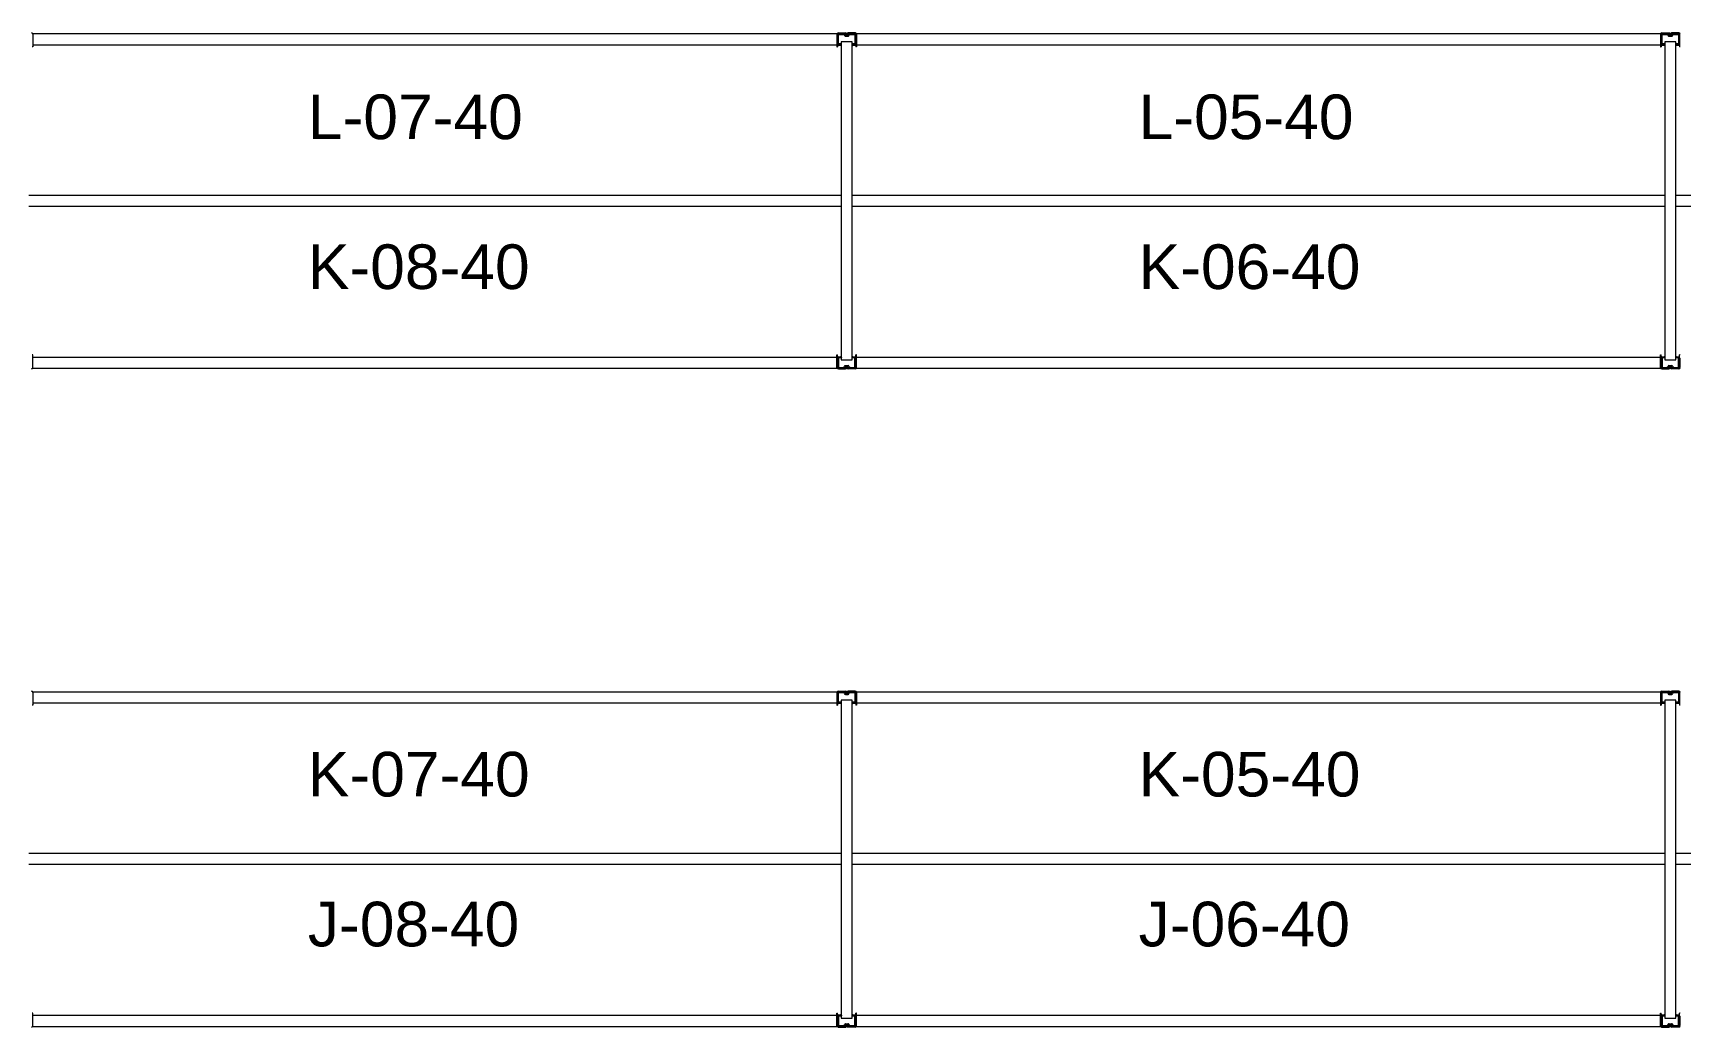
# Model space of a CAD drawing. Header units: inches. Extents: x 2743 to 10591, y -1604 to 5792.
# Drawn here: x 8436.6 to 8731.9, y 373.6 to 551.8 of the extents above; entities that cross this region are included whole.
import ezdxf

# ---------------------------------------------------------------- set-up
doc = ezdxf.new("R2010")
doc.units = ezdxf.units.IN
doc.header["$LTSCALE"] = 0.1875
doc.header["$MEASUREMENT"] = 0
for name, color, linetype, lineweight in [('22 Dimension', 7, 'Continuous', 5), ('32 Echelle', 160, 'Continuous', 15), ('33 Poutre', 30, 'Continuous', 15)]:
    doc.layers.add(name, color=color, linetype=linetype, lineweight=lineweight)
doc.styles.add('arial', font='')
doc.styles.get('arial').set_extended_font_data('Arial')

msp = doc.modelspace()

# ---------------------------------------------------------------- hatches: boundary and pattern name
at = {"layer": '32 Echelle'}
for points in [[(8581.52285, 549.49574), (8581.52285, 549.68324), (8581.33535, 549.68324)], [(8581.52285, 549.49574), (8581.52285, 549.68324), (8581.33535, 549.68324)], [(8583.52285, 549.49574), (8583.52285, 549.68324), (8583.71035, 549.68324)], [(8583.52285, 549.49574), (8583.52285, 549.68324), (8583.71035, 549.68324)], [(8729.14785, 549.49574), (8729.14785, 549.68324), (8728.96035, 549.68324)], [(8729.14785, 549.49574), (8729.14785, 549.68324), (8728.96035, 549.68324)], [(8731.14785, 549.49574), (8731.14785, 549.68324), (8731.33535, 549.68324)], [(8731.14785, 549.49574), (8731.14785, 549.68324), (8731.33535, 549.68324)], [(8581.52285, 493.87074), (8581.52285, 493.68324), (8581.33535, 493.68324)], [(8581.52285, 493.87074), (8581.52285, 493.68324), (8581.33535, 493.68324)], [(8583.52285, 493.87074), (8583.52285, 493.68324), (8583.71035, 493.68324)], [(8583.52285, 493.87074), (8583.52285, 493.68324), (8583.71035, 493.68324)], [(8729.14785, 493.87074), (8729.14785, 493.68324), (8728.96035, 493.68324)], [(8729.14785, 493.87074), (8729.14785, 493.68324), (8728.96035, 493.68324)], [(8731.14785, 493.87074), (8731.14785, 493.68324), (8731.33535, 493.68324)], [(8731.14785, 493.87074), (8731.14785, 493.68324), (8731.33535, 493.68324)], [(8581.52285, 431.49574), (8581.52285, 431.68324), (8581.33535, 431.68324)], [(8581.52285, 431.49574), (8581.52285, 431.68324), (8581.33535, 431.68324)], [(8583.52285, 431.49574), (8583.52285, 431.68324), (8583.71035, 431.68324)], [(8583.52285, 431.49574), (8583.52285, 431.68324), (8583.71035, 431.68324)], [(8729.14785, 431.49574), (8729.14785, 431.68324), (8728.96035, 431.68324)], [(8729.14785, 431.49574), (8729.14785, 431.68324), (8728.96035, 431.68324)], [(8731.14785, 431.49574), (8731.14785, 431.68324), (8731.33535, 431.68324)], [(8731.14785, 431.49574), (8731.14785, 431.68324), (8731.33535, 431.68324)], [(8581.52285, 375.87074), (8581.52285, 375.68324), (8581.33535, 375.68324)], [(8581.52285, 375.87074), (8581.52285, 375.68324), (8581.33535, 375.68324)], [(8583.52285, 375.87074), (8583.52285, 375.68324), (8583.71035, 375.68324)], [(8583.52285, 375.87074), (8583.52285, 375.68324), (8583.71035, 375.68324)], [(8729.14785, 375.87074), (8729.14785, 375.68324), (8728.96035, 375.68324)], [(8729.14785, 375.87074), (8729.14785, 375.68324), (8728.96035, 375.68324)], [(8731.14785, 375.87074), (8731.14785, 375.68324), (8731.33535, 375.68324)], [(8731.14785, 375.87074), (8731.14785, 375.68324), (8731.33535, 375.68324)]]:
    msp.add_hatch(color=256, dxfattribs=at).paths.add_polyline_path(points)

# ---------------------------------------------------------------- linework, layer by layer
at = {"layer": '22 Dimension'}
for p, q in [((8581.52285, 522.68324), (8435.89785, 522.68324)), ((8729.14785, 522.68324), (8583.52285, 522.68324)), ((8876.77285, 522.68324), (8731.14785, 522.68324)), ((8581.52285, 520.68324), (8435.89785, 520.68324)), ((8729.14785, 520.68324), (8583.52285, 520.68324)), ((8876.77285, 520.68324), (8731.14785, 520.68324)), ((8581.52285, 404.68324), (8435.89785, 404.68324)), ((8729.14785, 404.68324), (8583.52285, 404.68324)), ((8876.77285, 404.68324), (8731.14785, 404.68324)), ((8581.52285, 402.68324), (8435.89785, 402.68324)), ((8729.14785, 402.68324), (8583.52285, 402.68324)), ((8876.77285, 402.68324), (8731.14785, 402.68324))]:
    msp.add_line(p, q, dxfattribs=at)
at = {"layer": '32 Echelle', "linetype": 'Continuous', "lineweight": 25}
for p, q in [((8580.89789, 551.49949), (8580.89789, 549.86699)), ((8580.89789, 551.49949), (8580.89789, 549.86699)), ((8580.98789, 549.86699), (8580.98789, 551.49949)), ((8580.98789, 549.86699), (8580.98789, 551.49949)), ((8582.01048, 551.68324), (8581.08164, 551.68324)), ((8582.01048, 551.68324), (8581.08164, 551.68324)), ((8581.08164, 551.59324), (8582.01048, 551.59324)), ((8581.08164, 551.59324), (8582.01048, 551.59324)), ((8581.49789, 549.77324), (8581.08164, 549.77324)), ((8581.49789, 549.77324), (8581.08164, 549.77324)), ((8581.08164, 549.68324), (8581.49789, 549.68324)), ((8581.08164, 549.68324), (8581.49789, 549.68324)), ((8581.49789, 549.68324), (8581.49789, 549.77324)), ((8581.49789, 549.68324), (8581.49789, 549.77324)), ((8582.10013, 551.5269), (8582.14404, 551.38326)), ((8582.10013, 551.5269), (8582.14404, 551.38326)), ((8582.23011, 551.40958), (8582.1862, 551.55321)), ((8582.23011, 551.40958), (8582.1862, 551.55321)), ((8582.72593, 551.34324), (8582.31976, 551.34324)), ((8582.72593, 551.34324), (8582.31976, 551.34324)), ((8582.31976, 551.25324), (8582.72593, 551.25324)), ((8582.31976, 551.25324), (8582.72593, 551.25324)), ((8582.85949, 551.55321), (8582.81558, 551.40958)), ((8582.85949, 551.55321), (8582.81558, 551.40958)), ((8582.90165, 551.38326), (8582.94556, 551.5269)), ((8582.90165, 551.38326), (8582.94556, 551.5269)), ((8583.96405, 551.68324), (8583.03522, 551.68324)), ((8583.96405, 551.68324), (8583.03522, 551.68324)), ((8583.03522, 551.59324), (8583.96405, 551.59324)), ((8583.03522, 551.59324), (8583.96405, 551.59324)), ((8583.96405, 549.77324), (8583.5478, 549.77324)), ((8583.5478, 549.77324), (8583.5478, 549.68324)), ((8583.96405, 549.77324), (8583.5478, 549.77324)), ((8583.5478, 549.77324), (8583.5478, 549.68324)), ((8583.5478, 549.68324), (8583.96405, 549.68324)), ((8583.5478, 549.68324), (8583.96405, 549.68324)), ((8584.0578, 551.49949), (8584.0578, 549.86699)), ((8584.0578, 551.49949), (8584.0578, 549.86699)), ((8584.1478, 549.86699), (8584.1478, 551.49949)), ((8584.1478, 549.86699), (8584.1478, 551.49949)), ((8728.52289, 551.49949), (8728.52289, 549.86699)), ((8728.52289, 551.49949), (8728.52289, 549.86699)), ((8728.61289, 549.86699), (8728.61289, 551.49949)), ((8728.61289, 549.86699), (8728.61289, 551.49949)), ((8729.63548, 551.68324), (8728.70664, 551.68324)), ((8729.63548, 551.68324), (8728.70664, 551.68324)), ((8728.70664, 551.59324), (8729.63548, 551.59324)), ((8728.70664, 551.59324), (8729.63548, 551.59324)), ((8729.12289, 549.77324), (8728.70664, 549.77324)), ((8729.12289, 549.77324), (8728.70664, 549.77324)), ((8728.70664, 549.68324), (8729.12289, 549.68324)), ((8728.70664, 549.68324), (8729.12289, 549.68324)), ((8729.12289, 549.68324), (8729.12289, 549.77324)), ((8729.12289, 549.68324), (8729.12289, 549.77324)), ((8729.72513, 551.5269), (8729.76904, 551.38326)), ((8729.72513, 551.5269), (8729.76904, 551.38326)), ((8729.85511, 551.40958), (8729.8112, 551.55321)), ((8729.85511, 551.40958), (8729.8112, 551.55321)), ((8730.35093, 551.34324), (8729.94476, 551.34324)), ((8730.35093, 551.34324), (8729.94476, 551.34324)), ((8729.94476, 551.25324), (8730.35093, 551.25324)), ((8729.94476, 551.25324), (8730.35093, 551.25324)), ((8730.48449, 551.55321), (8730.44058, 551.40958)), ((8730.48449, 551.55321), (8730.44058, 551.40958)), ((8730.52665, 551.38326), (8730.57056, 551.5269)), ((8730.52665, 551.38326), (8730.57056, 551.5269)), ((8731.58905, 551.68324), (8730.66022, 551.68324)), ((8731.58905, 551.68324), (8730.66022, 551.68324)), ((8730.66022, 551.59324), (8731.58905, 551.59324)), ((8730.66022, 551.59324), (8731.58905, 551.59324)), ((8731.58905, 549.77324), (8731.1728, 549.77324)), ((8731.1728, 549.77324), (8731.1728, 549.68324)), ((8731.58905, 549.77324), (8731.1728, 549.77324)), ((8731.1728, 549.77324), (8731.1728, 549.68324)), ((8731.1728, 549.68324), (8731.58905, 549.68324)), ((8731.1728, 549.68324), (8731.58905, 549.68324)), ((8731.6828, 551.49949), (8731.6828, 549.86699)), ((8731.6828, 551.49949), (8731.6828, 549.86699)), ((8731.7728, 549.86699), (8731.7728, 551.49949)), ((8731.7728, 549.86699), (8731.7728, 551.49949)), ((8580.89789, 491.86699), (8580.89789, 493.49949)), ((8580.89789, 491.86699), (8580.89789, 493.49949)), ((8580.98789, 493.49949), (8580.98789, 491.86699)), ((8580.98789, 493.49949), (8580.98789, 491.86699)), ((8581.08164, 493.68324), (8581.49789, 493.68324)), ((8581.08164, 493.68324), (8581.49789, 493.68324)), ((8581.49789, 493.59324), (8581.08164, 493.59324)), ((8581.49789, 493.59324), (8581.08164, 493.59324)), ((8581.49789, 493.68324), (8581.49789, 493.59324)), ((8581.49789, 493.68324), (8581.49789, 493.59324)), ((8583.5478, 493.68324), (8583.96405, 493.68324)), ((8583.5478, 493.59324), (8583.5478, 493.68324)), ((8583.5478, 493.68324), (8583.96405, 493.68324)), ((8583.5478, 493.59324), (8583.5478, 493.68324)), ((8583.96405, 493.59324), (8583.5478, 493.59324)), ((8583.96405, 493.59324), (8583.5478, 493.59324)), ((8584.0578, 491.86699), (8584.0578, 493.49949)), ((8584.0578, 491.86699), (8584.0578, 493.49949)), ((8584.1478, 493.49949), (8584.1478, 491.86699)), ((8584.1478, 493.49949), (8584.1478, 491.86699)), ((8728.52289, 491.86699), (8728.52289, 493.49949)), ((8728.52289, 491.86699), (8728.52289, 493.49949)), ((8728.61289, 493.49949), (8728.61289, 491.86699)), ((8728.61289, 493.49949), (8728.61289, 491.86699)), ((8728.70664, 493.68324), (8729.12289, 493.68324)), ((8728.70664, 493.68324), (8729.12289, 493.68324)), ((8729.12289, 493.59324), (8728.70664, 493.59324)), ((8729.12289, 493.59324), (8728.70664, 493.59324)), ((8729.12289, 493.68324), (8729.12289, 493.59324)), ((8729.12289, 493.68324), (8729.12289, 493.59324)), ((8731.1728, 493.68324), (8731.58905, 493.68324)), ((8731.1728, 493.59324), (8731.1728, 493.68324)), ((8731.1728, 493.68324), (8731.58905, 493.68324)), ((8731.1728, 493.59324), (8731.1728, 493.68324)), ((8731.58905, 493.59324), (8731.1728, 493.59324)), ((8731.58905, 493.59324), (8731.1728, 493.59324)), ((8731.6828, 491.86699), (8731.6828, 493.49949)), ((8731.6828, 491.86699), (8731.6828, 493.49949)), ((8731.7728, 493.49949), (8731.7728, 491.86699)), ((8731.7728, 493.49949), (8731.7728, 491.86699)), ((8581.08164, 491.77324), (8582.01048, 491.77324)), ((8581.08164, 491.77324), (8582.01048, 491.77324)), ((8582.01048, 491.68324), (8581.08164, 491.68324)), ((8582.01048, 491.68324), (8581.08164, 491.68324)), ((8582.10013, 491.83958), (8582.14404, 491.98321)), ((8582.10013, 491.83958), (8582.14404, 491.98321)), ((8582.23011, 491.9569), (8582.1862, 491.81326)), ((8582.23011, 491.9569), (8582.1862, 491.81326)), ((8582.31976, 492.11324), (8582.72593, 492.11324)), ((8582.31976, 492.11324), (8582.72593, 492.11324)), ((8582.72593, 492.02324), (8582.31976, 492.02324)), ((8582.72593, 492.02324), (8582.31976, 492.02324)), ((8582.85949, 491.81326), (8582.81558, 491.9569)), ((8582.85949, 491.81326), (8582.81558, 491.9569)), ((8582.90165, 491.98321), (8582.94556, 491.83958)), ((8582.90165, 491.98321), (8582.94556, 491.83958)), ((8583.03522, 491.77324), (8583.96405, 491.77324)), ((8583.03522, 491.77324), (8583.96405, 491.77324)), ((8583.96405, 491.68324), (8583.03522, 491.68324)), ((8583.96405, 491.68324), (8583.03522, 491.68324)), ((8728.70664, 491.77324), (8729.63548, 491.77324)), ((8728.70664, 491.77324), (8729.63548, 491.77324)), ((8729.63548, 491.68324), (8728.70664, 491.68324)), ((8729.63548, 491.68324), (8728.70664, 491.68324)), ((8729.72513, 491.83958), (8729.76904, 491.98321)), ((8729.72513, 491.83958), (8729.76904, 491.98321)), ((8729.85511, 491.9569), (8729.8112, 491.81326)), ((8729.85511, 491.9569), (8729.8112, 491.81326)), ((8729.94476, 492.11324), (8730.35093, 492.11324)), ((8729.94476, 492.11324), (8730.35093, 492.11324)), ((8730.35093, 492.02324), (8729.94476, 492.02324)), ((8730.35093, 492.02324), (8729.94476, 492.02324)), ((8730.48449, 491.81326), (8730.44058, 491.9569)), ((8730.48449, 491.81326), (8730.44058, 491.9569)), ((8730.52665, 491.98321), (8730.57056, 491.83958)), ((8730.52665, 491.98321), (8730.57056, 491.83958)), ((8730.66022, 491.77324), (8731.58905, 491.77324)), ((8730.66022, 491.77324), (8731.58905, 491.77324)), ((8731.58905, 491.68324), (8730.66022, 491.68324)), ((8731.58905, 491.68324), (8730.66022, 491.68324)), ((8580.89789, 433.49949), (8580.89789, 431.86699)), ((8580.89789, 433.49949), (8580.89789, 431.86699)), ((8580.98789, 431.86699), (8580.98789, 433.49949)), ((8580.98789, 431.86699), (8580.98789, 433.49949)), ((8582.01048, 433.68324), (8581.08164, 433.68324)), ((8582.01048, 433.68324), (8581.08164, 433.68324)), ((8581.08164, 433.59324), (8582.01048, 433.59324)), ((8581.08164, 433.59324), (8582.01048, 433.59324)), ((8581.49789, 431.77324), (8581.08164, 431.77324)), ((8581.49789, 431.77324), (8581.08164, 431.77324)), ((8581.08164, 431.68324), (8581.49789, 431.68324)), ((8581.08164, 431.68324), (8581.49789, 431.68324)), ((8581.49789, 431.68324), (8581.49789, 431.77324)), ((8581.49789, 431.68324), (8581.49789, 431.77324)), ((8582.10013, 433.5269), (8582.14404, 433.38326)), ((8582.10013, 433.5269), (8582.14404, 433.38326)), ((8582.23011, 433.40958), (8582.1862, 433.55321)), ((8582.23011, 433.40958), (8582.1862, 433.55321)), ((8582.72593, 433.34324), (8582.31976, 433.34324)), ((8582.72593, 433.34324), (8582.31976, 433.34324)), ((8582.31976, 433.25324), (8582.72593, 433.25324)), ((8582.31976, 433.25324), (8582.72593, 433.25324)), ((8582.85949, 433.55321), (8582.81558, 433.40958)), ((8582.85949, 433.55321), (8582.81558, 433.40958)), ((8582.90165, 433.38326), (8582.94556, 433.5269)), ((8582.90165, 433.38326), (8582.94556, 433.5269)), ((8583.96405, 433.68324), (8583.03522, 433.68324)), ((8583.96405, 433.68324), (8583.03522, 433.68324)), ((8583.03522, 433.59324), (8583.96405, 433.59324)), ((8583.03522, 433.59324), (8583.96405, 433.59324)), ((8583.96405, 431.77324), (8583.5478, 431.77324)), ((8583.5478, 431.77324), (8583.5478, 431.68324)), ((8583.96405, 431.77324), (8583.5478, 431.77324)), ((8583.5478, 431.77324), (8583.5478, 431.68324)), ((8583.5478, 431.68324), (8583.96405, 431.68324)), ((8583.5478, 431.68324), (8583.96405, 431.68324)), ((8584.0578, 433.49949), (8584.0578, 431.86699)), ((8584.0578, 433.49949), (8584.0578, 431.86699)), ((8584.1478, 431.86699), (8584.1478, 433.49949)), ((8584.1478, 431.86699), (8584.1478, 433.49949)), ((8728.52289, 433.49949), (8728.52289, 431.86699)), ((8728.52289, 433.49949), (8728.52289, 431.86699)), ((8728.61289, 431.86699), (8728.61289, 433.49949)), ((8728.61289, 431.86699), (8728.61289, 433.49949)), ((8729.63548, 433.68324), (8728.70664, 433.68324)), ((8729.63548, 433.68324), (8728.70664, 433.68324)), ((8728.70664, 433.59324), (8729.63548, 433.59324)), ((8728.70664, 433.59324), (8729.63548, 433.59324)), ((8729.12289, 431.77324), (8728.70664, 431.77324)), ((8729.12289, 431.77324), (8728.70664, 431.77324)), ((8728.70664, 431.68324), (8729.12289, 431.68324)), ((8728.70664, 431.68324), (8729.12289, 431.68324)), ((8729.12289, 431.68324), (8729.12289, 431.77324)), ((8729.12289, 431.68324), (8729.12289, 431.77324)), ((8729.72513, 433.5269), (8729.76904, 433.38326)), ((8729.72513, 433.5269), (8729.76904, 433.38326)), ((8729.85511, 433.40958), (8729.8112, 433.55321)), ((8729.85511, 433.40958), (8729.8112, 433.55321)), ((8730.35093, 433.34324), (8729.94476, 433.34324)), ((8730.35093, 433.34324), (8729.94476, 433.34324)), ((8729.94476, 433.25324), (8730.35093, 433.25324)), ((8729.94476, 433.25324), (8730.35093, 433.25324)), ((8730.48449, 433.55321), (8730.44058, 433.40958)), ((8730.48449, 433.55321), (8730.44058, 433.40958)), ((8730.52665, 433.38326), (8730.57056, 433.5269)), ((8730.52665, 433.38326), (8730.57056, 433.5269)), ((8731.58905, 433.68324), (8730.66022, 433.68324)), ((8731.58905, 433.68324), (8730.66022, 433.68324)), ((8730.66022, 433.59324), (8731.58905, 433.59324)), ((8730.66022, 433.59324), (8731.58905, 433.59324)), ((8731.58905, 431.77324), (8731.1728, 431.77324)), ((8731.1728, 431.77324), (8731.1728, 431.68324)), ((8731.58905, 431.77324), (8731.1728, 431.77324)), ((8731.1728, 431.77324), (8731.1728, 431.68324)), ((8731.1728, 431.68324), (8731.58905, 431.68324)), ((8731.1728, 431.68324), (8731.58905, 431.68324)), ((8731.6828, 433.49949), (8731.6828, 431.86699)), ((8731.6828, 433.49949), (8731.6828, 431.86699)), ((8731.7728, 431.86699), (8731.7728, 433.49949)), ((8731.7728, 431.86699), (8731.7728, 433.49949)), ((8580.89789, 373.86699), (8580.89789, 375.49949)), ((8580.89789, 373.86699), (8580.89789, 375.49949)), ((8580.98789, 375.49949), (8580.98789, 373.86699)), ((8580.98789, 375.49949), (8580.98789, 373.86699)), ((8581.08164, 375.68324), (8581.49789, 375.68324)), ((8581.08164, 375.68324), (8581.49789, 375.68324)), ((8581.49789, 375.59324), (8581.08164, 375.59324)), ((8581.49789, 375.59324), (8581.08164, 375.59324)), ((8581.49789, 375.68324), (8581.49789, 375.59324)), ((8581.49789, 375.68324), (8581.49789, 375.59324)), ((8583.5478, 375.68324), (8583.96405, 375.68324)), ((8583.5478, 375.59324), (8583.5478, 375.68324)), ((8583.5478, 375.68324), (8583.96405, 375.68324)), ((8583.5478, 375.59324), (8583.5478, 375.68324)), ((8583.96405, 375.59324), (8583.5478, 375.59324)), ((8583.96405, 375.59324), (8583.5478, 375.59324)), ((8584.0578, 373.86699), (8584.0578, 375.49949)), ((8584.0578, 373.86699), (8584.0578, 375.49949)), ((8584.1478, 375.49949), (8584.1478, 373.86699)), ((8584.1478, 375.49949), (8584.1478, 373.86699)), ((8728.52289, 373.86699), (8728.52289, 375.49949)), ((8728.52289, 373.86699), (8728.52289, 375.49949)), ((8728.61289, 375.49949), (8728.61289, 373.86699)), ((8728.61289, 375.49949), (8728.61289, 373.86699)), ((8728.70664, 375.68324), (8729.12289, 375.68324)), ((8728.70664, 375.68324), (8729.12289, 375.68324)), ((8729.12289, 375.59324), (8728.70664, 375.59324)), ((8729.12289, 375.59324), (8728.70664, 375.59324)), ((8729.12289, 375.68324), (8729.12289, 375.59324)), ((8729.12289, 375.68324), (8729.12289, 375.59324)), ((8731.1728, 375.68324), (8731.58905, 375.68324)), ((8731.1728, 375.59324), (8731.1728, 375.68324)), ((8731.1728, 375.68324), (8731.58905, 375.68324)), ((8731.1728, 375.59324), (8731.1728, 375.68324)), ((8731.58905, 375.59324), (8731.1728, 375.59324)), ((8731.58905, 375.59324), (8731.1728, 375.59324)), ((8731.6828, 373.86699), (8731.6828, 375.49949)), ((8731.6828, 373.86699), (8731.6828, 375.49949)), ((8731.7728, 375.49949), (8731.7728, 373.86699)), ((8731.7728, 375.49949), (8731.7728, 373.86699)), ((8581.08164, 373.77324), (8582.01048, 373.77324)), ((8581.08164, 373.77324), (8582.01048, 373.77324)), ((8582.01048, 373.68324), (8581.08164, 373.68324)), ((8582.01048, 373.68324), (8581.08164, 373.68324)), ((8582.10013, 373.83958), (8582.14404, 373.98321)), ((8582.10013, 373.83958), (8582.14404, 373.98321)), ((8582.23011, 373.9569), (8582.1862, 373.81326)), ((8582.23011, 373.9569), (8582.1862, 373.81326)), ((8582.31976, 374.11324), (8582.72593, 374.11324)), ((8582.31976, 374.11324), (8582.72593, 374.11324)), ((8582.72593, 374.02324), (8582.31976, 374.02324)), ((8582.72593, 374.02324), (8582.31976, 374.02324)), ((8582.85949, 373.81326), (8582.81558, 373.9569)), ((8582.85949, 373.81326), (8582.81558, 373.9569)), ((8582.90165, 373.98321), (8582.94556, 373.83958)), ((8582.90165, 373.98321), (8582.94556, 373.83958)), ((8583.03522, 373.77324), (8583.96405, 373.77324)), ((8583.03522, 373.77324), (8583.96405, 373.77324)), ((8583.96405, 373.68324), (8583.03522, 373.68324)), ((8583.96405, 373.68324), (8583.03522, 373.68324)), ((8728.70664, 373.77324), (8729.63548, 373.77324)), ((8728.70664, 373.77324), (8729.63548, 373.77324)), ((8729.63548, 373.68324), (8728.70664, 373.68324)), ((8729.63548, 373.68324), (8728.70664, 373.68324)), ((8729.72513, 373.83958), (8729.76904, 373.98321)), ((8729.72513, 373.83958), (8729.76904, 373.98321)), ((8729.85511, 373.9569), (8729.8112, 373.81326)), ((8729.85511, 373.9569), (8729.8112, 373.81326)), ((8729.94476, 374.11324), (8730.35093, 374.11324)), ((8729.94476, 374.11324), (8730.35093, 374.11324)), ((8730.35093, 374.02324), (8729.94476, 374.02324)), ((8730.35093, 374.02324), (8729.94476, 374.02324)), ((8730.48449, 373.81326), (8730.44058, 373.9569)), ((8730.48449, 373.81326), (8730.44058, 373.9569)), ((8730.52665, 373.98321), (8730.57056, 373.83958)), ((8730.52665, 373.98321), (8730.57056, 373.83958)), ((8730.66022, 373.77324), (8731.58905, 373.77324)), ((8730.66022, 373.77324), (8731.58905, 373.77324)), ((8731.58905, 373.68324), (8730.66022, 373.68324)), ((8731.58905, 373.68324), (8730.66022, 373.68324))]:
    msp.add_line(p, q, dxfattribs=at)
at = {"layer": '32 Echelle'}
for p, q in [((8581.52285, 549.68324), (8581.33535, 549.68324)), ((8581.52285, 549.49574), (8581.33535, 549.68324)), ((8581.52285, 549.68324), (8581.33535, 549.68324)), ((8581.52285, 549.49574), (8581.33535, 549.68324)), ((8583.52285, 550.18324), (8581.52285, 550.18324)), ((8581.52285, 550.18324), (8581.52285, 493.18324)), ((8583.52285, 550.18324), (8581.52285, 550.18324)), ((8581.52285, 550.18324), (8581.52285, 493.18324)), ((8581.52285, 549.49574), (8581.52285, 549.68324)), ((8581.52285, 549.49574), (8581.52285, 549.68324)), ((8583.52285, 493.18324), (8583.52285, 550.18324)), ((8583.52285, 493.18324), (8583.52285, 550.18324)), ((8583.52285, 549.68324), (8583.71035, 549.68324)), ((8583.52285, 549.49574), (8583.52285, 549.68324)), ((8583.52285, 549.49574), (8583.71035, 549.68324)), ((8583.52285, 549.68324), (8583.71035, 549.68324)), ((8583.52285, 549.49574), (8583.52285, 549.68324)), ((8583.52285, 549.49574), (8583.71035, 549.68324)), ((8729.14785, 549.68324), (8728.96035, 549.68324)), ((8729.14785, 549.49574), (8728.96035, 549.68324)), ((8729.14785, 549.68324), (8728.96035, 549.68324)), ((8729.14785, 549.49574), (8728.96035, 549.68324)), ((8731.14785, 550.18324), (8729.14785, 550.18324)), ((8729.14785, 550.18324), (8729.14785, 493.18324)), ((8731.14785, 550.18324), (8729.14785, 550.18324)), ((8729.14785, 550.18324), (8729.14785, 493.18324)), ((8729.14785, 549.49574), (8729.14785, 549.68324)), ((8729.14785, 549.49574), (8729.14785, 549.68324)), ((8731.14785, 493.18324), (8731.14785, 550.18324)), ((8731.14785, 493.18324), (8731.14785, 550.18324)), ((8731.14785, 549.68324), (8731.33535, 549.68324)), ((8731.14785, 549.49574), (8731.14785, 549.68324)), ((8731.14785, 549.49574), (8731.33535, 549.68324)), ((8731.14785, 549.68324), (8731.33535, 549.68324)), ((8731.14785, 549.49574), (8731.14785, 549.68324)), ((8731.14785, 549.49574), (8731.33535, 549.68324)), ((8581.52285, 493.87074), (8581.33535, 493.68324)), ((8581.52285, 493.87074), (8581.33535, 493.68324)), ((8581.52285, 493.68324), (8581.33535, 493.68324)), ((8581.52285, 493.68324), (8581.33535, 493.68324)), ((8581.52285, 493.87074), (8581.52285, 493.68324)), ((8581.52285, 493.87074), (8581.52285, 493.68324)), ((8581.52285, 493.18324), (8583.52285, 493.18324)), ((8581.52285, 493.18324), (8583.52285, 493.18324)), ((8583.52285, 493.87074), (8583.52285, 493.68324)), ((8583.52285, 493.87074), (8583.71035, 493.68324)), ((8583.52285, 493.87074), (8583.52285, 493.68324)), ((8583.52285, 493.87074), (8583.71035, 493.68324)), ((8583.52285, 493.68324), (8583.71035, 493.68324)), ((8583.52285, 493.68324), (8583.71035, 493.68324)), ((8729.14785, 493.87074), (8728.96035, 493.68324)), ((8729.14785, 493.87074), (8728.96035, 493.68324)), ((8729.14785, 493.68324), (8728.96035, 493.68324)), ((8729.14785, 493.68324), (8728.96035, 493.68324)), ((8729.14785, 493.87074), (8729.14785, 493.68324)), ((8729.14785, 493.87074), (8729.14785, 493.68324)), ((8729.14785, 493.18324), (8731.14785, 493.18324)), ((8729.14785, 493.18324), (8731.14785, 493.18324)), ((8731.14785, 493.87074), (8731.14785, 493.68324)), ((8731.14785, 493.87074), (8731.33535, 493.68324)), ((8731.14785, 493.87074), (8731.14785, 493.68324)), ((8731.14785, 493.87074), (8731.33535, 493.68324)), ((8731.14785, 493.68324), (8731.33535, 493.68324)), ((8731.14785, 493.68324), (8731.33535, 493.68324)), ((8581.52285, 431.68324), (8581.33535, 431.68324)), ((8581.52285, 431.49574), (8581.33535, 431.68324)), ((8581.52285, 431.68324), (8581.33535, 431.68324)), ((8581.52285, 431.49574), (8581.33535, 431.68324)), ((8583.52285, 432.18324), (8581.52285, 432.18324)), ((8581.52285, 432.18324), (8581.52285, 375.18324)), ((8583.52285, 432.18324), (8581.52285, 432.18324)), ((8581.52285, 432.18324), (8581.52285, 375.18324)), ((8581.52285, 431.49574), (8581.52285, 431.68324)), ((8581.52285, 431.49574), (8581.52285, 431.68324)), ((8583.52285, 375.18324), (8583.52285, 432.18324)), ((8583.52285, 375.18324), (8583.52285, 432.18324)), ((8583.52285, 431.68324), (8583.71035, 431.68324)), ((8583.52285, 431.49574), (8583.52285, 431.68324)), ((8583.52285, 431.49574), (8583.71035, 431.68324)), ((8583.52285, 431.68324), (8583.71035, 431.68324)), ((8583.52285, 431.49574), (8583.52285, 431.68324)), ((8583.52285, 431.49574), (8583.71035, 431.68324)), ((8729.14785, 431.68324), (8728.96035, 431.68324)), ((8729.14785, 431.49574), (8728.96035, 431.68324)), ((8729.14785, 431.68324), (8728.96035, 431.68324)), ((8729.14785, 431.49574), (8728.96035, 431.68324)), ((8731.14785, 432.18324), (8729.14785, 432.18324)), ((8729.14785, 432.18324), (8729.14785, 375.18324)), ((8731.14785, 432.18324), (8729.14785, 432.18324)), ((8729.14785, 432.18324), (8729.14785, 375.18324)), ((8729.14785, 431.49574), (8729.14785, 431.68324)), ((8729.14785, 431.49574), (8729.14785, 431.68324)), ((8731.14785, 375.18324), (8731.14785, 432.18324)), ((8731.14785, 375.18324), (8731.14785, 432.18324)), ((8731.14785, 431.68324), (8731.33535, 431.68324)), ((8731.14785, 431.49574), (8731.14785, 431.68324)), ((8731.14785, 431.49574), (8731.33535, 431.68324)), ((8731.14785, 431.68324), (8731.33535, 431.68324)), ((8731.14785, 431.49574), (8731.14785, 431.68324)), ((8731.14785, 431.49574), (8731.33535, 431.68324)), ((8581.52285, 375.87074), (8581.33535, 375.68324)), ((8581.52285, 375.87074), (8581.33535, 375.68324)), ((8581.52285, 375.68324), (8581.33535, 375.68324)), ((8581.52285, 375.68324), (8581.33535, 375.68324)), ((8581.52285, 375.87074), (8581.52285, 375.68324)), ((8581.52285, 375.87074), (8581.52285, 375.68324)), ((8581.52285, 375.18324), (8583.52285, 375.18324)), ((8581.52285, 375.18324), (8583.52285, 375.18324)), ((8583.52285, 375.87074), (8583.52285, 375.68324)), ((8583.52285, 375.87074), (8583.71035, 375.68324)), ((8583.52285, 375.87074), (8583.52285, 375.68324)), ((8583.52285, 375.87074), (8583.71035, 375.68324)), ((8583.52285, 375.68324), (8583.71035, 375.68324)), ((8583.52285, 375.68324), (8583.71035, 375.68324)), ((8729.14785, 375.87074), (8728.96035, 375.68324)), ((8729.14785, 375.87074), (8728.96035, 375.68324)), ((8729.14785, 375.68324), (8728.96035, 375.68324)), ((8729.14785, 375.68324), (8728.96035, 375.68324)), ((8729.14785, 375.87074), (8729.14785, 375.68324)), ((8729.14785, 375.87074), (8729.14785, 375.68324)), ((8729.14785, 375.18324), (8731.14785, 375.18324)), ((8729.14785, 375.18324), (8731.14785, 375.18324)), ((8731.14785, 375.87074), (8731.14785, 375.68324)), ((8731.14785, 375.87074), (8731.33535, 375.68324)), ((8731.14785, 375.87074), (8731.14785, 375.68324)), ((8731.14785, 375.87074), (8731.33535, 375.68324)), ((8731.14785, 375.68324), (8731.33535, 375.68324)), ((8731.14785, 375.68324), (8731.33535, 375.68324))]:
    msp.add_line(p, q, dxfattribs=at)
at = {"layer": '32 Echelle', "linetype": 'Continuous', "lineweight": 25}
for centre, radius, start, end in [((8581.08164, 551.49949), 0.18375, 90, 180), ((8581.08164, 551.49949), 0.18375, 90, 180), ((8581.08164, 549.86699), 0.18375, 180, 270), ((8581.08164, 549.86699), 0.18375, 180, 270), ((8581.08164, 551.49949), 0.09375, 90, 180), ((8581.08164, 551.49949), 0.09375, 90, 180), ((8581.08164, 549.86699), 0.09375, 180, 270), ((8581.08164, 549.86699), 0.09375, 180, 270), ((8582.01048, 551.49949), 0.18375, 17, 90), ((8582.01048, 551.49949), 0.18375, 17, 90), ((8582.01048, 551.49949), 0.09375, 17, 90), ((8582.01048, 551.49949), 0.09375, 17, 90), ((8582.31976, 551.43699), 0.18375, 197, 270), ((8582.31976, 551.43699), 0.18375, 197, 270), ((8582.31976, 551.43699), 0.09375, 197, 270), ((8582.31976, 551.43699), 0.09375, 197, 270), ((8582.72593, 551.43699), 0.09375, 270, 343), ((8582.72593, 551.43699), 0.09375, 270, 343), ((8582.72593, 551.43699), 0.18375, 270, 343), ((8582.72593, 551.43699), 0.18375, 270, 343), ((8583.03522, 551.49949), 0.18375, 90, 163), ((8583.03522, 551.49949), 0.18375, 90, 163), ((8583.03522, 551.49949), 0.09375, 90, 163), ((8583.03522, 551.49949), 0.09375, 90, 163), ((8583.96405, 551.49949), 0.18375, 0, 90), ((8583.96405, 551.49949), 0.18375, 0, 90), ((8583.96405, 551.49949), 0.09375, 0, 90), ((8583.96405, 551.49949), 0.09375, 0, 90), ((8583.96405, 549.86699), 0.09375, 270, 0), ((8583.96405, 549.86699), 0.18375, 270, 0), ((8583.96405, 549.86699), 0.09375, 270, 0), ((8583.96405, 549.86699), 0.18375, 270, 0), ((8728.70664, 551.49949), 0.18375, 90, 180), ((8728.70664, 551.49949), 0.18375, 90, 180), ((8728.70664, 549.86699), 0.18375, 180, 270), ((8728.70664, 549.86699), 0.18375, 180, 270), ((8728.70664, 551.49949), 0.09375, 90, 180), ((8728.70664, 551.49949), 0.09375, 90, 180), ((8728.70664, 549.86699), 0.09375, 180, 270), ((8728.70664, 549.86699), 0.09375, 180, 270), ((8729.63548, 551.49949), 0.18375, 17, 90), ((8729.63548, 551.49949), 0.18375, 17, 90), ((8729.63548, 551.49949), 0.09375, 17, 90), ((8729.63548, 551.49949), 0.09375, 17, 90), ((8729.94476, 551.43699), 0.18375, 197, 270), ((8729.94476, 551.43699), 0.18375, 197, 270), ((8729.94476, 551.43699), 0.09375, 197, 270), ((8729.94476, 551.43699), 0.09375, 197, 270), ((8730.35093, 551.43699), 0.09375, 270, 343), ((8730.35093, 551.43699), 0.09375, 270, 343), ((8730.35093, 551.43699), 0.18375, 270, 343), ((8730.35093, 551.43699), 0.18375, 270, 343), ((8730.66022, 551.49949), 0.18375, 90, 163), ((8730.66022, 551.49949), 0.18375, 90, 163), ((8730.66022, 551.49949), 0.09375, 90, 163), ((8730.66022, 551.49949), 0.09375, 90, 163), ((8731.58905, 551.49949), 0.18375, 0, 90), ((8731.58905, 551.49949), 0.18375, 0, 90), ((8731.58905, 551.49949), 0.09375, 0, 90), ((8731.58905, 551.49949), 0.09375, 0, 90), ((8731.58905, 549.86699), 0.09375, 270, 0), ((8731.58905, 549.86699), 0.18375, 270, 0), ((8731.58905, 549.86699), 0.09375, 270, 0), ((8731.58905, 549.86699), 0.18375, 270, 0), ((8581.08164, 493.49949), 0.18375, 90, 180), ((8581.08164, 493.49949), 0.18375, 90, 180), ((8581.08164, 493.49949), 0.09375, 90, 180), ((8581.08164, 493.49949), 0.09375, 90, 180), ((8583.96405, 493.49949), 0.18375, 0, 90), ((8583.96405, 493.49949), 0.18375, 0, 90), ((8583.96405, 493.49949), 0.09375, 0, 90), ((8583.96405, 493.49949), 0.09375, 0, 90), ((8728.70664, 493.49949), 0.18375, 90, 180), ((8728.70664, 493.49949), 0.18375, 90, 180), ((8728.70664, 493.49949), 0.09375, 90, 180), ((8728.70664, 493.49949), 0.09375, 90, 180), ((8731.58905, 493.49949), 0.18375, 0, 90), ((8731.58905, 493.49949), 0.18375, 0, 90), ((8731.58905, 493.49949), 0.09375, 0, 90), ((8731.58905, 493.49949), 0.09375, 0, 90), ((8581.08164, 491.86699), 0.18375, 180, 270), ((8581.08164, 491.86699), 0.18375, 180, 270), ((8581.08164, 491.86699), 0.09375, 180, 270), ((8581.08164, 491.86699), 0.09375, 180, 270), ((8582.01048, 491.86699), 0.09375, 270, 343), ((8582.01048, 491.86699), 0.09375, 270, 343), ((8582.01048, 491.86699), 0.18375, 270, 343), ((8582.01048, 491.86699), 0.18375, 270, 343), ((8582.31976, 491.92949), 0.18375, 90, 163), ((8582.31976, 491.92949), 0.18375, 90, 163), ((8582.31976, 491.92949), 0.09375, 90, 163), ((8582.31976, 491.92949), 0.09375, 90, 163), ((8582.72593, 491.92949), 0.18375, 17, 90), ((8582.72593, 491.92949), 0.18375, 17, 90), ((8582.72593, 491.92949), 0.09375, 17, 90), ((8582.72593, 491.92949), 0.09375, 17, 90), ((8583.03522, 491.86699), 0.18375, 197, 270), ((8583.03522, 491.86699), 0.18375, 197, 270), ((8583.03522, 491.86699), 0.09375, 197, 270), ((8583.03522, 491.86699), 0.09375, 197, 270), ((8583.96405, 491.86699), 0.09375, 270, 0), ((8583.96405, 491.86699), 0.18375, 270, 0), ((8583.96405, 491.86699), 0.09375, 270, 0), ((8583.96405, 491.86699), 0.18375, 270, 0), ((8728.70664, 491.86699), 0.18375, 180, 270), ((8728.70664, 491.86699), 0.18375, 180, 270), ((8728.70664, 491.86699), 0.09375, 180, 270), ((8728.70664, 491.86699), 0.09375, 180, 270), ((8729.63548, 491.86699), 0.09375, 270, 343), ((8729.63548, 491.86699), 0.09375, 270, 343), ((8729.63548, 491.86699), 0.18375, 270, 343), ((8729.63548, 491.86699), 0.18375, 270, 343), ((8729.94476, 491.92949), 0.18375, 90, 163), ((8729.94476, 491.92949), 0.18375, 90, 163), ((8729.94476, 491.92949), 0.09375, 90, 163), ((8729.94476, 491.92949), 0.09375, 90, 163), ((8730.35093, 491.92949), 0.18375, 17, 90), ((8730.35093, 491.92949), 0.18375, 17, 90), ((8730.35093, 491.92949), 0.09375, 17, 90), ((8730.35093, 491.92949), 0.09375, 17, 90), ((8730.66022, 491.86699), 0.18375, 197, 270), ((8730.66022, 491.86699), 0.18375, 197, 270), ((8730.66022, 491.86699), 0.09375, 197, 270), ((8730.66022, 491.86699), 0.09375, 197, 270), ((8731.58905, 491.86699), 0.09375, 270, 0), ((8731.58905, 491.86699), 0.18375, 270, 0), ((8731.58905, 491.86699), 0.09375, 270, 0), ((8731.58905, 491.86699), 0.18375, 270, 0), ((8581.08164, 433.49949), 0.18375, 90, 180), ((8581.08164, 433.49949), 0.18375, 90, 180), ((8581.08164, 431.86699), 0.18375, 180, 270), ((8581.08164, 431.86699), 0.18375, 180, 270), ((8581.08164, 433.49949), 0.09375, 90, 180), ((8581.08164, 433.49949), 0.09375, 90, 180), ((8581.08164, 431.86699), 0.09375, 180, 270), ((8581.08164, 431.86699), 0.09375, 180, 270), ((8582.01048, 433.49949), 0.18375, 17, 90), ((8582.01048, 433.49949), 0.18375, 17, 90), ((8582.01048, 433.49949), 0.09375, 17, 90), ((8582.01048, 433.49949), 0.09375, 17, 90), ((8582.31976, 433.43699), 0.18375, 197, 270), ((8582.31976, 433.43699), 0.18375, 197, 270), ((8582.31976, 433.43699), 0.09375, 197, 270), ((8582.31976, 433.43699), 0.09375, 197, 270), ((8582.72593, 433.43699), 0.09375, 270, 343), ((8582.72593, 433.43699), 0.09375, 270, 343), ((8582.72593, 433.43699), 0.18375, 270, 343), ((8582.72593, 433.43699), 0.18375, 270, 343), ((8583.03522, 433.49949), 0.18375, 90, 163), ((8583.03522, 433.49949), 0.18375, 90, 163), ((8583.03522, 433.49949), 0.09375, 90, 163), ((8583.03522, 433.49949), 0.09375, 90, 163), ((8583.96405, 433.49949), 0.18375, 0, 90), ((8583.96405, 433.49949), 0.18375, 0, 90), ((8583.96405, 433.49949), 0.09375, 0, 90), ((8583.96405, 433.49949), 0.09375, 0, 90), ((8583.96405, 431.86699), 0.09375, 270, 0), ((8583.96405, 431.86699), 0.18375, 270, 0), ((8583.96405, 431.86699), 0.09375, 270, 0), ((8583.96405, 431.86699), 0.18375, 270, 0), ((8728.70664, 433.49949), 0.18375, 90, 180), ((8728.70664, 433.49949), 0.18375, 90, 180), ((8728.70664, 431.86699), 0.18375, 180, 270), ((8728.70664, 431.86699), 0.18375, 180, 270), ((8728.70664, 433.49949), 0.09375, 90, 180), ((8728.70664, 433.49949), 0.09375, 90, 180), ((8728.70664, 431.86699), 0.09375, 180, 270), ((8728.70664, 431.86699), 0.09375, 180, 270), ((8729.63548, 433.49949), 0.18375, 17, 90), ((8729.63548, 433.49949), 0.18375, 17, 90), ((8729.63548, 433.49949), 0.09375, 17, 90), ((8729.63548, 433.49949), 0.09375, 17, 90), ((8729.94476, 433.43699), 0.18375, 197, 270), ((8729.94476, 433.43699), 0.18375, 197, 270), ((8729.94476, 433.43699), 0.09375, 197, 270), ((8729.94476, 433.43699), 0.09375, 197, 270), ((8730.35093, 433.43699), 0.09375, 270, 343), ((8730.35093, 433.43699), 0.09375, 270, 343), ((8730.35093, 433.43699), 0.18375, 270, 343), ((8730.35093, 433.43699), 0.18375, 270, 343), ((8730.66022, 433.49949), 0.18375, 90, 163), ((8730.66022, 433.49949), 0.18375, 90, 163), ((8730.66022, 433.49949), 0.09375, 90, 163), ((8730.66022, 433.49949), 0.09375, 90, 163), ((8731.58905, 433.49949), 0.18375, 0, 90), ((8731.58905, 433.49949), 0.18375, 0, 90), ((8731.58905, 433.49949), 0.09375, 0, 90), ((8731.58905, 433.49949), 0.09375, 0, 90), ((8731.58905, 431.86699), 0.09375, 270, 0), ((8731.58905, 431.86699), 0.18375, 270, 0), ((8731.58905, 431.86699), 0.09375, 270, 0), ((8731.58905, 431.86699), 0.18375, 270, 0), ((8581.08164, 375.49949), 0.18375, 90, 180), ((8581.08164, 375.49949), 0.18375, 90, 180), ((8581.08164, 375.49949), 0.09375, 90, 180), ((8581.08164, 375.49949), 0.09375, 90, 180), ((8583.96405, 375.49949), 0.18375, 0, 90), ((8583.96405, 375.49949), 0.18375, 0, 90), ((8583.96405, 375.49949), 0.09375, 0, 90), ((8583.96405, 375.49949), 0.09375, 0, 90), ((8728.70664, 375.49949), 0.18375, 90, 180), ((8728.70664, 375.49949), 0.18375, 90, 180), ((8728.70664, 375.49949), 0.09375, 90, 180), ((8728.70664, 375.49949), 0.09375, 90, 180), ((8731.58905, 375.49949), 0.18375, 0, 90), ((8731.58905, 375.49949), 0.18375, 0, 90), ((8731.58905, 375.49949), 0.09375, 0, 90), ((8731.58905, 375.49949), 0.09375, 0, 90), ((8581.08164, 373.86699), 0.18375, 180, 270), ((8581.08164, 373.86699), 0.18375, 180, 270), ((8581.08164, 373.86699), 0.09375, 180, 270), ((8581.08164, 373.86699), 0.09375, 180, 270), ((8582.01048, 373.86699), 0.09375, 270, 343), ((8582.01048, 373.86699), 0.09375, 270, 343), ((8582.01048, 373.86699), 0.18375, 270, 343), ((8582.01048, 373.86699), 0.18375, 270, 343), ((8582.31976, 373.92949), 0.18375, 90, 163), ((8582.31976, 373.92949), 0.18375, 90, 163), ((8582.31976, 373.92949), 0.09375, 90, 163), ((8582.31976, 373.92949), 0.09375, 90, 163), ((8582.72593, 373.92949), 0.18375, 17, 90), ((8582.72593, 373.92949), 0.18375, 17, 90), ((8582.72593, 373.92949), 0.09375, 17, 90), ((8582.72593, 373.92949), 0.09375, 17, 90), ((8583.03522, 373.86699), 0.18375, 197, 270), ((8583.03522, 373.86699), 0.18375, 197, 270), ((8583.03522, 373.86699), 0.09375, 197, 270), ((8583.03522, 373.86699), 0.09375, 197, 270), ((8583.96405, 373.86699), 0.09375, 270, 0), ((8583.96405, 373.86699), 0.18375, 270, 0), ((8583.96405, 373.86699), 0.09375, 270, 0), ((8583.96405, 373.86699), 0.18375, 270, 0), ((8728.70664, 373.86699), 0.18375, 180, 270), ((8728.70664, 373.86699), 0.18375, 180, 270), ((8728.70664, 373.86699), 0.09375, 180, 270), ((8728.70664, 373.86699), 0.09375, 180, 270), ((8729.63548, 373.86699), 0.09375, 270, 343), ((8729.63548, 373.86699), 0.09375, 270, 343), ((8729.63548, 373.86699), 0.18375, 270, 343), ((8729.63548, 373.86699), 0.18375, 270, 343), ((8729.94476, 373.92949), 0.18375, 90, 163), ((8729.94476, 373.92949), 0.18375, 90, 163), ((8729.94476, 373.92949), 0.09375, 90, 163), ((8729.94476, 373.92949), 0.09375, 90, 163), ((8730.35093, 373.92949), 0.18375, 17, 90), ((8730.35093, 373.92949), 0.18375, 17, 90), ((8730.35093, 373.92949), 0.09375, 17, 90), ((8730.35093, 373.92949), 0.09375, 17, 90), ((8730.66022, 373.86699), 0.18375, 197, 270), ((8730.66022, 373.86699), 0.18375, 197, 270), ((8730.66022, 373.86699), 0.09375, 197, 270), ((8730.66022, 373.86699), 0.09375, 197, 270), ((8731.58905, 373.86699), 0.09375, 270, 0), ((8731.58905, 373.86699), 0.18375, 270, 0), ((8731.58905, 373.86699), 0.09375, 270, 0), ((8731.58905, 373.86699), 0.18375, 270, 0)]:
    msp.add_arc(centre, radius, start, end, dxfattribs=at)
at = {"layer": '33 Poutre'}
for p, q in [((8436.64785, 549.30224), (8436.52885, 549.30224)), ((8436.64785, 551.68324), (8580.77285, 551.68324)), ((8436.64785, 551.68324), (8436.64785, 549.68324)), ((8436.64785, 551.55824), (8436.64785, 549.30224)), ((8436.64785, 549.68324), (8580.77285, 549.68324)), ((8580.77285, 551.68324), (8580.77285, 549.68324)), ((8580.77285, 551.55824), (8580.77285, 549.30224)), ((8580.77285, 549.30224), (8580.89185, 549.30224)), ((8580.89185, 551.55824), (8580.89185, 549.30224)), ((8581.01685, 551.80224), (8582.27885, 551.80224)), ((8582.27885, 551.68324), (8581.01685, 551.68324)), ((8582.40385, 551.34324), (8582.40385, 551.55824)), ((8582.40385, 551.34324), (8582.52285, 551.34324)), ((8582.52285, 551.34324), (8582.52285, 551.55824)), ((8582.52285, 551.34324), (8582.52285, 551.55824)), ((8582.64185, 551.34324), (8582.52285, 551.34324)), ((8582.64185, 551.34324), (8582.64185, 551.55824)), ((8584.02885, 551.80224), (8582.76685, 551.80224)), ((8582.76685, 551.68324), (8584.02885, 551.68324)), ((8584.15385, 551.55824), (8584.15385, 549.30224)), ((8584.27285, 549.30224), (8584.15385, 549.30224)), ((8584.27285, 551.68324), (8728.39785, 551.68324)), ((8584.27285, 551.68324), (8584.27285, 549.68324)), ((8584.27285, 551.55824), (8584.27285, 549.30224)), ((8584.27285, 549.68324), (8728.39785, 549.68324)), ((8728.39785, 551.68324), (8728.39785, 549.68324)), ((8728.39785, 551.55824), (8728.39785, 549.30224)), ((8728.39785, 549.30224), (8728.51685, 549.30224)), ((8728.51685, 551.55824), (8728.51685, 549.30224)), ((8728.64185, 551.80224), (8729.90385, 551.80224)), ((8729.90385, 551.68324), (8728.64185, 551.68324)), ((8730.02885, 551.34324), (8730.02885, 551.55824)), ((8730.02885, 551.34324), (8730.14785, 551.34324)), ((8730.14785, 551.34324), (8730.14785, 551.55824)), ((8730.14785, 551.34324), (8730.14785, 551.55824)), ((8730.26685, 551.34324), (8730.14785, 551.34324)), ((8730.26685, 551.34324), (8730.26685, 551.55824)), ((8731.65385, 551.80224), (8730.39185, 551.80224)), ((8730.39185, 551.68324), (8731.65385, 551.68324)), ((8731.77885, 551.55824), (8731.77885, 549.30224)), ((8731.89785, 549.30224), (8731.77885, 549.30224)), ((8436.64785, 494.06424), (8436.52885, 494.06424)), ((8436.64785, 491.80824), (8436.64785, 494.06424)), ((8436.64785, 493.68324), (8580.77285, 493.68324)), ((8436.64785, 491.68324), (8436.64785, 493.68324)), ((8580.77285, 491.80824), (8580.77285, 494.06424)), ((8580.77285, 494.06424), (8580.89185, 494.06424)), ((8580.77285, 491.68324), (8580.77285, 493.68324)), ((8580.89185, 491.80824), (8580.89185, 494.06424)), ((8584.27285, 494.06424), (8584.15385, 494.06424)), ((8584.15385, 491.80824), (8584.15385, 494.06424)), ((8584.27285, 491.80824), (8584.27285, 494.06424)), ((8584.27285, 493.68324), (8728.39785, 493.68324)), ((8584.27285, 491.68324), (8584.27285, 493.68324)), ((8728.39785, 491.80824), (8728.39785, 494.06424)), ((8728.39785, 494.06424), (8728.51685, 494.06424)), ((8728.39785, 491.68324), (8728.39785, 493.68324)), ((8728.51685, 491.80824), (8728.51685, 494.06424)), ((8731.89785, 494.06424), (8731.77885, 494.06424)), ((8731.77885, 491.80824), (8731.77885, 494.06424)), ((8436.64785, 491.68324), (8580.77285, 491.68324)), ((8582.27885, 491.68324), (8581.01685, 491.68324)), ((8581.01685, 491.56424), (8582.27885, 491.56424)), ((8582.40385, 492.02324), (8582.40385, 491.80824)), ((8582.40385, 492.02324), (8582.52285, 492.02324)), ((8582.52285, 492.02324), (8582.52285, 491.80824)), ((8582.52285, 492.02324), (8582.52285, 491.80824)), ((8582.64185, 492.02324), (8582.52285, 492.02324)), ((8582.64185, 492.02324), (8582.64185, 491.80824)), ((8582.76685, 491.68324), (8584.02885, 491.68324)), ((8584.02885, 491.56424), (8582.76685, 491.56424)), ((8584.27285, 491.68324), (8728.39785, 491.68324)), ((8729.90385, 491.68324), (8728.64185, 491.68324)), ((8728.64185, 491.56424), (8729.90385, 491.56424)), ((8730.02885, 492.02324), (8730.02885, 491.80824)), ((8730.02885, 492.02324), (8730.14785, 492.02324)), ((8730.14785, 492.02324), (8730.14785, 491.80824)), ((8730.14785, 492.02324), (8730.14785, 491.80824)), ((8730.26685, 492.02324), (8730.14785, 492.02324)), ((8730.26685, 492.02324), (8730.26685, 491.80824)), ((8730.39185, 491.68324), (8731.65385, 491.68324)), ((8731.65385, 491.56424), (8730.39185, 491.56424)), ((8436.64785, 431.30224), (8436.52885, 431.30224)), ((8436.64785, 433.68324), (8580.77285, 433.68324)), ((8436.64785, 433.68324), (8436.64785, 431.68324)), ((8436.64785, 433.55824), (8436.64785, 431.30224)), ((8436.64785, 431.68324), (8580.77285, 431.68324)), ((8580.77285, 433.68324), (8580.77285, 431.68324)), ((8580.77285, 433.55824), (8580.77285, 431.30224)), ((8580.77285, 431.30224), (8580.89185, 431.30224)), ((8580.89185, 433.55824), (8580.89185, 431.30224)), ((8581.01685, 433.80224), (8582.27885, 433.80224)), ((8582.27885, 433.68324), (8581.01685, 433.68324)), ((8582.40385, 433.34324), (8582.40385, 433.55824)), ((8582.40385, 433.34324), (8582.52285, 433.34324)), ((8582.52285, 433.34324), (8582.52285, 433.55824)), ((8582.52285, 433.34324), (8582.52285, 433.55824)), ((8582.64185, 433.34324), (8582.52285, 433.34324)), ((8582.64185, 433.34324), (8582.64185, 433.55824)), ((8584.02885, 433.80224), (8582.76685, 433.80224)), ((8582.76685, 433.68324), (8584.02885, 433.68324)), ((8584.15385, 433.55824), (8584.15385, 431.30224)), ((8584.27285, 431.30224), (8584.15385, 431.30224)), ((8584.27285, 433.68324), (8728.39785, 433.68324)), ((8584.27285, 433.68324), (8584.27285, 431.68324)), ((8584.27285, 433.55824), (8584.27285, 431.30224)), ((8584.27285, 431.68324), (8728.39785, 431.68324)), ((8728.39785, 433.68324), (8728.39785, 431.68324)), ((8728.39785, 433.55824), (8728.39785, 431.30224)), ((8728.39785, 431.30224), (8728.51685, 431.30224)), ((8728.51685, 433.55824), (8728.51685, 431.30224)), ((8728.64185, 433.80224), (8729.90385, 433.80224)), ((8729.90385, 433.68324), (8728.64185, 433.68324)), ((8730.02885, 433.34324), (8730.02885, 433.55824)), ((8730.02885, 433.34324), (8730.14785, 433.34324)), ((8730.14785, 433.34324), (8730.14785, 433.55824)), ((8730.14785, 433.34324), (8730.14785, 433.55824)), ((8730.26685, 433.34324), (8730.14785, 433.34324)), ((8730.26685, 433.34324), (8730.26685, 433.55824)), ((8731.65385, 433.80224), (8730.39185, 433.80224)), ((8730.39185, 433.68324), (8731.65385, 433.68324)), ((8731.77885, 433.55824), (8731.77885, 431.30224)), ((8731.89785, 431.30224), (8731.77885, 431.30224)), ((8436.64785, 376.06424), (8436.52885, 376.06424)), ((8436.64785, 373.80824), (8436.64785, 376.06424)), ((8436.64785, 375.68324), (8580.77285, 375.68324)), ((8436.64785, 373.68324), (8436.64785, 375.68324)), ((8580.77285, 373.80824), (8580.77285, 376.06424)), ((8580.77285, 376.06424), (8580.89185, 376.06424)), ((8580.77285, 373.68324), (8580.77285, 375.68324)), ((8580.89185, 373.80824), (8580.89185, 376.06424)), ((8584.27285, 376.06424), (8584.15385, 376.06424)), ((8584.15385, 373.80824), (8584.15385, 376.06424)), ((8584.27285, 373.80824), (8584.27285, 376.06424)), ((8584.27285, 375.68324), (8728.39785, 375.68324)), ((8584.27285, 373.68324), (8584.27285, 375.68324)), ((8728.39785, 373.80824), (8728.39785, 376.06424)), ((8728.39785, 376.06424), (8728.51685, 376.06424)), ((8728.39785, 373.68324), (8728.39785, 375.68324)), ((8728.51685, 373.80824), (8728.51685, 376.06424)), ((8731.89785, 376.06424), (8731.77885, 376.06424)), ((8731.77885, 373.80824), (8731.77885, 376.06424)), ((8436.64785, 373.68324), (8580.77285, 373.68324)), ((8582.27885, 373.68324), (8581.01685, 373.68324)), ((8581.01685, 373.56424), (8582.27885, 373.56424)), ((8582.40385, 374.02324), (8582.40385, 373.80824)), ((8582.40385, 374.02324), (8582.52285, 374.02324)), ((8582.52285, 374.02324), (8582.52285, 373.80824)), ((8582.52285, 374.02324), (8582.52285, 373.80824)), ((8582.64185, 374.02324), (8582.52285, 374.02324)), ((8582.64185, 374.02324), (8582.64185, 373.80824)), ((8582.76685, 373.68324), (8584.02885, 373.68324)), ((8584.02885, 373.56424), (8582.76685, 373.56424)), ((8584.27285, 373.68324), (8728.39785, 373.68324)), ((8729.90385, 373.68324), (8728.64185, 373.68324)), ((8728.64185, 373.56424), (8729.90385, 373.56424)), ((8730.02885, 374.02324), (8730.02885, 373.80824)), ((8730.02885, 374.02324), (8730.14785, 374.02324)), ((8730.14785, 374.02324), (8730.14785, 373.80824)), ((8730.14785, 374.02324), (8730.14785, 373.80824)), ((8730.26685, 374.02324), (8730.14785, 374.02324)), ((8730.26685, 374.02324), (8730.26685, 373.80824)), ((8730.39185, 373.68324), (8731.65385, 373.68324)), ((8731.65385, 373.56424), (8730.39185, 373.56424))]:
    msp.add_line(p, q, dxfattribs=at)
for centre, radius, start, end in [((8436.40385, 551.55824), 0.244, 0, 90), ((8581.01685, 551.55824), 0.244, 90, 180), ((8581.01685, 551.55824), 0.125, 90, 180), ((8582.27885, 551.55824), 0.244, 0, 90), ((8582.27885, 551.55824), 0.125, 0, 90), ((8582.76685, 551.55824), 0.244, 90, 180), ((8582.76685, 551.55824), 0.125, 90, 180), ((8584.02885, 551.55824), 0.244, 0, 90), ((8584.02885, 551.55824), 0.125, 0, 90), ((8728.64185, 551.55824), 0.244, 90, 180), ((8728.64185, 551.55824), 0.125, 90, 180), ((8729.90385, 551.55824), 0.244, 0, 90), ((8729.90385, 551.55824), 0.125, 0, 90), ((8730.39185, 551.55824), 0.244, 90, 180), ((8730.39185, 551.55824), 0.125, 90, 180), ((8731.65385, 551.55824), 0.244, 0, 90), ((8731.65385, 551.55824), 0.125, 0, 90), ((8436.40385, 491.80824), 0.244, 270, 0), ((8581.01685, 491.80824), 0.244, 180, 270), ((8581.01685, 491.80824), 0.125, 180, 270), ((8582.27885, 491.80824), 0.125, 270, 0), ((8582.27885, 491.80824), 0.244, 270, 0), ((8582.76685, 491.80824), 0.244, 180, 270), ((8582.76685, 491.80824), 0.125, 180, 270), ((8584.02885, 491.80824), 0.244, 270, 0), ((8584.02885, 491.80824), 0.125, 270, 0), ((8728.64185, 491.80824), 0.244, 180, 270), ((8728.64185, 491.80824), 0.125, 180, 270), ((8729.90385, 491.80824), 0.125, 270, 0), ((8729.90385, 491.80824), 0.244, 270, 0), ((8730.39185, 491.80824), 0.244, 180, 270), ((8730.39185, 491.80824), 0.125, 180, 270), ((8731.65385, 491.80824), 0.244, 270, 0), ((8731.65385, 491.80824), 0.125, 270, 0), ((8436.40385, 433.55824), 0.244, 0, 90), ((8581.01685, 433.55824), 0.244, 90, 180), ((8581.01685, 433.55824), 0.125, 90, 180), ((8582.27885, 433.55824), 0.244, 0, 90), ((8582.27885, 433.55824), 0.125, 0, 90), ((8582.76685, 433.55824), 0.244, 90, 180), ((8582.76685, 433.55824), 0.125, 90, 180), ((8584.02885, 433.55824), 0.244, 0, 90), ((8584.02885, 433.55824), 0.125, 0, 90), ((8728.64185, 433.55824), 0.244, 90, 180), ((8728.64185, 433.55824), 0.125, 90, 180), ((8729.90385, 433.55824), 0.244, 0, 90), ((8729.90385, 433.55824), 0.125, 0, 90), ((8730.39185, 433.55824), 0.244, 90, 180), ((8730.39185, 433.55824), 0.125, 90, 180), ((8731.65385, 433.55824), 0.244, 0, 90), ((8731.65385, 433.55824), 0.125, 0, 90), ((8436.40385, 373.80824), 0.244, 270, 0), ((8581.01685, 373.80824), 0.244, 180, 270), ((8581.01685, 373.80824), 0.125, 180, 270), ((8582.27885, 373.80824), 0.125, 270, 0), ((8582.27885, 373.80824), 0.244, 270, 0), ((8582.76685, 373.80824), 0.244, 180, 270), ((8582.76685, 373.80824), 0.125, 180, 270), ((8584.02885, 373.80824), 0.244, 270, 0), ((8584.02885, 373.80824), 0.125, 270, 0), ((8728.64185, 373.80824), 0.244, 180, 270), ((8728.64185, 373.80824), 0.125, 180, 270), ((8729.90385, 373.80824), 0.125, 270, 0), ((8729.90385, 373.80824), 0.244, 270, 0), ((8730.39185, 373.80824), 0.244, 180, 270), ((8730.39185, 373.80824), 0.125, 180, 270), ((8731.65385, 373.80824), 0.244, 270, 0), ((8731.65385, 373.80824), 0.125, 270, 0)]:
    msp.add_arc(centre, radius, start, end, dxfattribs=at)

# ---------------------------------------------------------------- texts
at = {"layer": '22 Dimension', "char_height": 8, "attachment_point": 1, "style": 'arial'}
for s, insert in [('{\\fArial Unicode MS|b0|i0|c0|p2;\\C8;L-07-40}', (8485.92815, 540.75879)), ('{\\fArial Unicode MS|b0|i0|c0|p2;\\C8;L-05-40}', (8634.8391, 540.75879)), ('{\\fArial Unicode MS|b0|i0|c0|p2;\\C8;K-08-40}', (8485.92815, 513.88625)), ('{\\fArial Unicode MS|b0|i0|c0|p2;\\C8;K-06-40}', (8634.8391, 513.88625)), ('{\\fArial Unicode MS|b0|i0|c0|p2;\\C8;K-07-40}', (8485.92815, 422.90351)), ('{\\fArial Unicode MS|b0|i0|c0|p2;\\C8;K-05-40}', (8634.8391, 422.90351)), ('{\\fArial Unicode MS|b0|i0|c0|p2;\\C8;J-08-40}', (8485.92815, 396.03097)), ('{\\fArial Unicode MS|b0|i0|c0|p2;\\C8;J-06-40}', (8634.8391, 396.03097))]:
    msp.add_mtext_dynamic_manual_height_columns(s, width=68.8901007, gutter_width=5, heights=[0], dxfattribs=dict(at, insert=insert))

doc.saveas('drawing.dxf')
